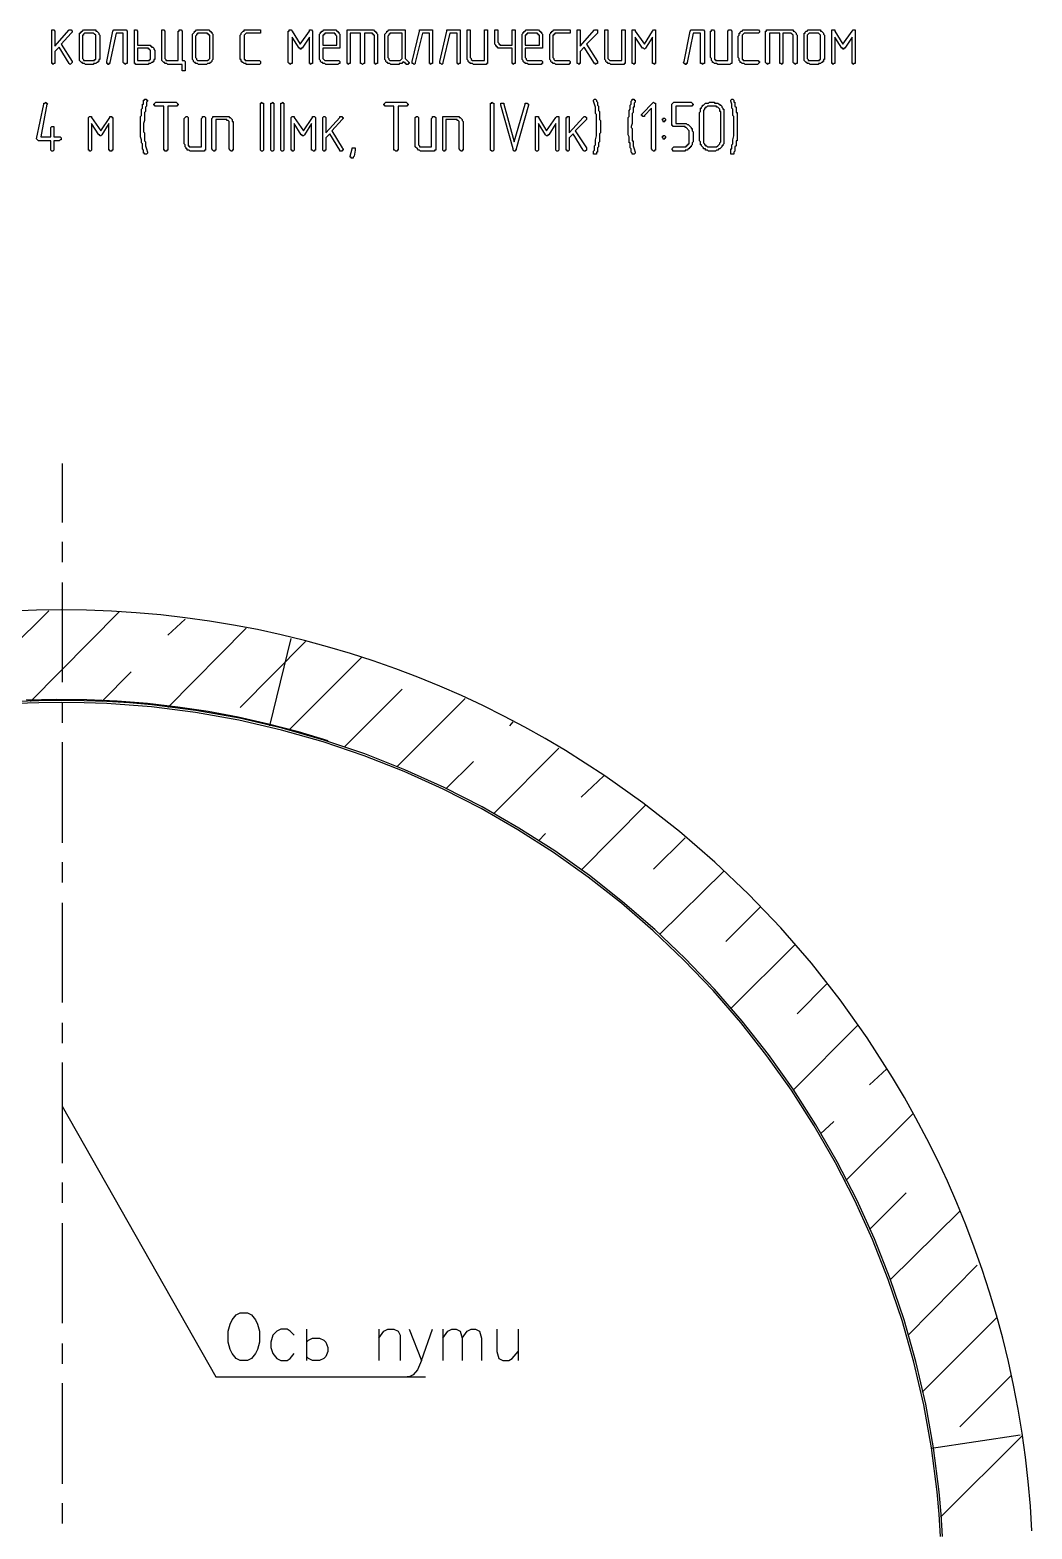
# Model space of a CAD drawing. Header units: millimetres. Extents: x 1 to 1188, y 1 to 840.
# Drawn here: x 773.4 to 835.9, y 267.4 to 361 of the extents above; entities that cross this region are included whole.
import ezdxf

# ---------------------------------------------------------------- set-up
doc = ezdxf.new("R2010")
doc.units = ezdxf.units.MM
doc.layers.add('GEOMETRY', color=7, linetype='Continuous')
doc.layers.add('TEXT_OUTLINE', color=7, linetype='Continuous')

msp = doc.modelspace()

# ---------------------------------------------------------------- linework, layer by layer
at = {"layer": 'GEOMETRY'}
for points in [[(775.342, 360.116), (776.041, 359.035), (776.041, 358.972), (775.914, 358.845), (775.851, 358.909), (775.215, 359.926), (774.96, 359.671), (774.96, 358.909), (774.897, 358.909), (774.834, 358.845), (774.834, 358.909), (774.77, 358.909), (774.77, 361.005), (774.897, 361.005), (774.96, 360.941), (774.96, 359.989), (775.851, 361.005), (775.977, 361.005), (776.041, 360.941), (776.041, 360.878), (775.977, 360.814)], [(777.755, 359.29), (777.755, 359.164), (777.692, 359.164), (777.692, 359.035), (777.628, 359.035), (777.628, 358.972), (777.565, 358.972), (777.502, 358.909), (777.373, 358.909), (777.373, 358.845), (776.866, 358.845), (776.803, 358.909), (776.676, 358.909), (776.676, 358.972), (776.613, 358.972), (776.548, 359.035), (776.485, 359.1), (776.485, 360.814), (776.548, 360.814), (776.548, 360.878), (776.613, 360.878), (776.613, 360.941), (776.676, 360.941), (776.739, 361.005), (777.502, 361.005), (777.502, 360.941), (777.565, 360.941), (777.692, 360.814), (777.692, 360.751), (777.755, 360.688)], [(777.502, 359.29), (777.502, 360.688), (777.438, 360.751), (777.373, 360.814), (776.803, 360.814), (776.739, 360.751), (776.739, 360.688), (776.676, 360.688), (776.676, 359.227), (776.739, 359.164), (776.739, 359.1), (777.438, 359.1), (777.438, 359.164), (777.502, 359.164)], [(779.469, 358.972), (779.469, 358.909), (779.406, 358.909), (779.343, 358.845), (779.343, 358.909), (779.279, 358.909), (779.216, 358.972), (779.216, 360.814), (778.771, 360.814), (778.39, 358.972), (778.39, 358.909), (778.327, 358.909), (778.327, 358.845), (778.264, 358.845), (778.264, 358.909), (778.2, 358.909), (778.2, 359.035), (778.581, 360.941), (778.644, 361.005), (779.406, 361.005), (779.469, 360.941)], [(780.105, 360.052), (780.93, 360.052), (780.93, 359.989), (780.994, 359.989), (780.994, 359.926), (781.057, 359.926), (781.12, 359.861), (781.12, 359.798), (781.184, 359.734), (781.184, 359.164), (781.12, 359.164), (781.12, 359.035), (781.057, 359.035), (781.057, 358.972), (780.994, 358.972), (780.93, 358.909), (780.803, 358.909), (780.803, 358.845), (779.978, 358.845), (779.978, 358.909), (779.914, 358.909), (779.914, 361.005), (780.041, 361.005), (780.105, 360.941)], [(782.644, 359.1), (782.644, 360.941), (782.708, 360.941), (782.708, 361.005), (782.835, 361.005), (782.898, 360.941), (782.898, 359.1), (783.026, 359.1), (783.089, 359.035), (783.089, 358.465), (782.898, 358.465), (782.898, 358.845), (782.009, 358.845), (781.946, 358.909), (781.819, 358.909), (781.819, 358.972), (781.756, 358.972), (781.692, 359.035), (781.629, 359.1), (781.629, 361.005), (781.756, 361.005), (781.819, 360.941), (781.819, 359.227), (781.882, 359.164), (781.882, 359.1)], [(784.804, 359.29), (784.804, 359.164), (784.74, 359.1), (784.74, 359.035), (784.677, 358.972), (784.614, 358.972), (784.614, 358.909), (784.485, 358.909), (784.422, 358.845), (783.915, 358.845), (783.852, 358.909), (783.723, 358.909), (783.723, 358.972), (783.66, 358.972), (783.597, 359.035), (783.597, 359.1), (783.533, 359.164), (783.533, 360.751), (783.66, 360.878), (783.66, 360.941), (783.723, 360.941), (783.788, 361.005), (784.55, 361.005), (784.614, 360.941), (784.677, 360.941), (784.677, 360.878), (784.74, 360.878), (784.74, 360.814), (784.804, 360.751)], [(784.614, 359.29), (784.614, 360.688), (784.55, 360.688), (784.55, 360.751), (784.485, 360.751), (784.485, 360.814), (783.852, 360.814), (783.852, 360.751), (783.788, 360.751), (783.788, 360.688), (783.723, 360.623), (783.723, 359.29), (783.788, 359.227), (783.788, 359.164), (783.852, 359.1), (784.485, 359.1), (784.55, 359.164), (784.614, 359.227)], [(787.725, 358.845), (786.898, 358.845), (786.898, 358.909), (786.772, 358.909), (786.708, 358.972), (786.645, 358.972), (786.645, 359.035), (786.581, 359.035), (786.581, 359.164), (786.518, 359.164), (786.518, 360.688), (786.581, 360.751), (786.581, 360.814), (786.708, 360.941), (786.772, 360.941), (786.772, 361.005), (787.789, 361.005), (787.789, 360.814), (786.898, 360.814), (786.772, 360.688), (786.772, 359.164), (786.835, 359.164), (786.835, 359.1), (787.725, 359.1), (787.789, 359.035), (787.789, 358.909)], [(791.027, 358.972), (791.027, 358.909), (790.964, 358.909), (790.9, 358.845), (790.9, 358.909), (790.835, 358.909), (790.835, 360.56), (790.392, 359.861), (790.328, 359.861), (790.328, 359.798), (790.265, 359.798), (790.265, 359.861), (790.202, 359.861), (789.756, 360.56), (789.756, 358.909), (789.693, 358.909), (789.63, 358.845), (789.63, 358.909), (789.566, 358.909), (789.503, 358.972), (789.503, 360.941), (789.566, 360.941), (789.566, 361.005), (789.693, 361.005), (789.756, 360.941), (790.265, 360.116), (790.835, 360.941), (790.835, 361.005), (790.964, 361.005), (791.027, 360.941)], [(791.661, 359.861), (791.661, 359.227), (791.726, 359.164), (791.789, 359.1), (792.678, 359.1), (792.741, 359.035), (792.741, 358.909), (792.678, 358.909), (792.614, 358.845), (791.852, 358.845), (791.789, 358.909), (791.661, 358.909), (791.661, 358.972), (791.598, 358.972), (791.534, 359.035), (791.534, 359.1), (791.471, 359.164), (791.471, 360.751), (791.534, 360.814), (791.534, 360.878), (791.598, 360.878), (791.598, 360.941), (791.661, 360.941), (791.726, 361.005), (792.488, 361.005), (792.551, 360.941), (792.614, 360.941), (792.614, 360.878), (792.678, 360.878), (792.678, 360.814), (792.741, 360.751), (792.741, 359.861)], [(791.661, 360.052), (792.551, 360.052), (792.551, 360.623), (792.488, 360.688), (792.488, 360.751), (792.423, 360.751), (792.423, 360.814), (791.789, 360.814), (791.789, 360.751), (791.726, 360.751), (791.726, 360.688), (791.661, 360.688)], [(794.01, 360.814), (793.377, 360.814), (793.377, 358.909), (793.313, 358.909), (793.248, 358.845), (793.248, 358.909), (793.185, 358.909), (793.185, 361.005), (794.836, 361.005), (794.901, 360.941), (794.964, 360.941), (794.964, 360.878), (795.027, 360.878), (795.027, 360.814), (795.091, 360.751), (795.091, 358.909), (795.027, 358.909), (794.964, 358.845), (794.964, 358.909), (794.901, 358.909), (794.901, 360.688), (794.836, 360.688), (794.836, 360.751), (794.773, 360.751), (794.773, 360.814), (794.265, 360.814), (794.265, 358.909), (794.202, 358.909), (794.139, 358.845), (794.075, 358.909), (794.01, 358.909)], [(796.932, 359.1), (796.995, 359.035), (797.059, 358.972), (797.059, 358.909), (796.995, 358.909), (796.995, 358.845), (796.869, 358.845), (796.869, 358.909), (796.805, 358.909), (796.805, 358.972), (796.742, 358.972), (796.678, 359.035), (796.678, 358.972), (796.615, 358.972), (796.615, 358.909), (796.423, 358.909), (796.423, 358.845), (795.916, 358.845), (795.853, 358.909), (795.726, 358.909), (795.726, 358.972), (795.663, 358.972), (795.598, 359.035), (795.598, 359.1), (795.535, 359.164), (795.535, 360.751), (795.598, 360.814), (795.663, 360.878), (795.663, 360.941), (795.726, 360.941), (795.789, 361.005), (796.805, 361.005), (796.805, 359.227)], [(796.615, 359.29), (796.615, 360.814), (795.853, 360.814), (795.853, 360.751), (795.789, 360.751), (795.789, 360.688), (795.726, 360.623), (795.726, 359.29), (795.789, 359.227), (795.789, 359.164), (795.853, 359.1), (796.488, 359.1), (796.615, 359.227)], [(798.519, 358.972), (798.519, 358.909), (798.456, 358.909), (798.393, 358.845), (798.393, 358.909), (798.329, 358.909), (798.329, 360.814), (797.884, 360.814), (797.44, 358.972), (797.44, 358.909), (797.377, 358.845), (797.314, 358.909), (797.25, 358.909), (797.25, 359.035), (797.694, 360.941), (797.694, 361.005), (798.519, 361.005)], [(800.234, 358.972), (800.234, 358.909), (800.17, 358.909), (800.107, 358.845), (800.107, 358.909), (800.044, 358.909), (800.044, 360.814), (799.598, 360.814), (799.155, 358.972), (799.155, 358.909), (799.091, 358.845), (799.028, 358.909), (798.964, 358.909), (798.964, 359.035), (799.408, 360.941), (799.408, 361.005), (800.234, 361.005)], [(801.948, 358.972), (801.948, 358.909), (801.885, 358.909), (801.885, 358.845), (801.059, 358.845), (800.996, 358.909), (800.869, 358.909), (800.869, 358.972), (800.806, 358.972), (800.742, 359.035), (800.742, 359.1), (800.679, 359.164), (800.679, 361.005), (800.869, 361.005), (800.869, 359.29), (800.932, 359.227), (800.932, 359.164), (800.996, 359.1), (801.758, 359.1), (801.758, 361.005), (801.948, 361.005)], [(803.472, 360.052), (803.472, 361.005), (803.664, 361.005), (803.664, 358.909), (803.6, 358.909), (803.535, 358.845), (803.535, 358.909), (803.472, 358.909), (803.472, 359.861), (802.583, 359.861), (802.583, 359.926), (802.52, 359.926), (802.52, 359.989), (802.456, 359.989), (802.456, 360.052), (802.393, 360.116), (802.393, 361.005), (802.583, 361.005), (802.583, 360.243), (802.647, 360.179), (802.647, 360.116), (802.71, 360.116), (802.71, 360.052)], [(804.298, 359.861), (804.298, 359.29), (804.361, 359.227), (804.361, 359.164), (804.426, 359.1), (805.314, 359.1), (805.378, 359.035), (805.378, 358.909), (805.314, 358.909), (805.314, 358.845), (804.489, 358.845), (804.426, 358.909), (804.298, 358.909), (804.298, 358.972), (804.234, 358.972), (804.171, 359.035), (804.171, 359.1), (804.107, 359.164), (804.107, 360.751), (804.171, 360.814), (804.171, 360.878), (804.234, 360.878), (804.234, 360.941), (804.298, 360.941), (804.361, 361.005), (805.123, 361.005), (805.188, 360.941), (805.251, 360.941), (805.251, 360.878), (805.314, 360.878), (805.314, 360.814), (805.378, 360.751), (805.378, 359.861)], [(804.298, 360.052), (805.188, 360.052), (805.188, 360.688), (805.123, 360.688), (805.123, 360.751), (805.06, 360.751), (805.06, 360.814), (804.426, 360.814), (804.426, 360.751), (804.361, 360.751), (804.361, 360.688), (804.298, 360.688)], [(806.965, 358.845), (806.203, 358.845), (806.14, 358.909), (806.013, 358.909), (806.013, 358.972), (805.948, 358.972), (805.885, 359.035), (805.885, 359.1), (805.822, 359.164), (805.822, 360.751), (805.885, 360.814), (805.885, 360.878), (805.948, 360.878), (805.948, 360.941), (806.013, 360.941), (806.077, 361.005), (807.092, 361.005), (807.092, 360.814), (806.14, 360.814), (806.14, 360.751), (806.077, 360.751), (806.077, 360.688), (806.013, 360.688), (806.013, 359.29), (806.077, 359.227), (806.077, 359.164), (806.14, 359.1), (807.029, 359.1), (807.092, 359.035), (807.092, 358.909), (807.029, 358.909), (807.029, 358.845)], [(808.108, 360.116), (808.806, 359.035), (808.806, 358.909), (808.743, 358.909), (808.68, 358.845), (808.68, 358.909), (808.616, 358.909), (807.981, 359.926), (807.727, 359.671), (807.727, 358.909), (807.664, 358.909), (807.664, 358.845), (807.601, 358.909), (807.536, 358.909), (807.536, 361.005), (807.727, 361.005), (807.727, 359.989), (808.616, 361.005), (808.806, 361.005), (808.806, 360.814)], [(810.521, 358.972), (810.521, 358.909), (810.457, 358.909), (810.457, 358.845), (809.632, 358.845), (809.569, 358.909), (809.442, 358.909), (809.442, 358.972), (809.378, 358.972), (809.315, 359.035), (809.315, 359.1), (809.252, 359.164), (809.252, 361.005), (809.442, 361.005), (809.442, 359.227), (809.569, 359.1), (810.331, 359.1), (810.331, 361.005), (810.521, 361.005)], [(812.427, 358.972), (812.427, 358.909), (812.363, 358.909), (812.363, 358.845), (812.298, 358.909), (812.235, 358.909), (812.235, 360.56), (811.791, 359.861), (811.728, 359.798), (811.664, 359.861), (811.601, 359.861), (811.156, 360.56), (811.156, 358.909), (811.093, 358.909), (811.093, 358.845), (811.029, 358.909), (810.966, 358.909), (810.966, 361.005), (811.156, 361.005), (811.156, 360.941), (811.728, 360.116), (812.235, 360.941), (812.298, 361.005), (812.427, 361.005)], [(815.473, 358.972), (815.473, 358.909), (815.41, 358.909), (815.347, 358.845), (815.347, 358.909), (815.22, 358.909), (815.22, 360.814), (814.776, 360.814), (814.394, 358.972), (814.394, 358.909), (814.331, 358.909), (814.331, 358.845), (814.268, 358.845), (814.268, 358.909), (814.204, 358.909), (814.141, 358.972), (814.204, 359.035), (814.585, 360.941), (814.648, 361.005), (815.41, 361.005), (815.473, 360.941)], [(817.189, 358.972), (817.189, 358.909), (817.126, 358.909), (817.061, 358.845), (816.3, 358.845), (816.235, 358.909), (816.109, 358.909), (816.045, 358.972), (815.982, 358.972), (815.982, 359.035), (815.919, 359.1), (815.919, 359.227), (815.855, 359.29), (815.855, 360.941), (815.919, 360.941), (815.919, 361.005), (816.045, 361.005), (816.109, 360.941), (816.109, 359.164), (816.172, 359.164), (816.172, 359.1), (816.934, 359.1), (816.934, 360.941), (816.998, 361.005), (817.126, 361.005), (817.189, 360.941)], [(818.777, 358.845), (818.014, 358.845), (817.951, 358.909), (817.823, 358.909), (817.76, 358.972), (817.696, 358.972), (817.696, 359.035), (817.633, 359.1), (817.633, 359.227), (817.569, 359.29), (817.569, 360.623), (817.633, 360.688), (817.633, 360.814), (817.696, 360.814), (817.696, 360.878), (817.76, 360.941), (817.823, 360.941), (817.888, 361.005), (818.84, 361.005), (818.903, 360.941), (818.903, 360.878), (818.84, 360.814), (817.951, 360.814), (817.888, 360.751), (817.823, 360.688), (817.823, 359.164), (817.888, 359.164), (817.888, 359.1), (818.84, 359.1), (818.84, 359.035), (818.903, 359.035), (818.903, 358.972)], [(820.173, 360.814), (819.539, 360.814), (819.539, 358.909), (819.475, 358.909), (819.41, 358.845), (819.41, 358.909), (819.347, 358.909), (819.284, 358.972), (819.284, 360.941), (819.347, 360.941), (819.347, 361.005), (820.998, 361.005), (820.998, 360.941), (821.063, 360.941), (821.189, 360.814), (821.189, 360.751), (821.253, 360.688), (821.253, 358.909), (821.189, 358.909), (821.126, 358.845), (821.126, 358.909), (821.063, 358.909), (820.998, 358.972), (820.998, 360.688), (820.871, 360.814), (820.364, 360.814), (820.364, 358.909), (820.301, 358.909), (820.301, 358.845), (820.236, 358.909), (820.173, 358.909)], [(822.967, 359.29), (822.967, 359.164), (822.904, 359.164), (822.904, 359.035), (822.84, 359.035), (822.84, 358.972), (822.777, 358.972), (822.714, 358.909), (822.585, 358.909), (822.585, 358.845), (822.078, 358.845), (822.015, 358.909), (821.888, 358.909), (821.888, 358.972), (821.823, 358.972), (821.76, 359.035), (821.697, 359.1), (821.697, 360.814), (821.76, 360.814), (821.76, 360.878), (821.823, 360.941), (821.888, 360.941), (821.952, 361.005), (822.714, 361.005), (822.714, 360.941), (822.777, 360.941), (822.904, 360.814), (822.904, 360.751), (822.967, 360.688)], [(822.714, 359.29), (822.714, 360.688), (822.65, 360.751), (822.585, 360.814), (822.015, 360.814), (821.888, 360.688), (821.888, 359.227), (821.952, 359.164), (821.952, 359.1), (822.65, 359.1), (822.65, 359.164), (822.714, 359.164)], [(824.872, 358.972), (824.872, 358.909), (824.808, 358.909), (824.745, 358.845), (824.745, 358.909), (824.681, 358.909), (824.681, 360.56), (824.238, 359.861), (824.173, 359.861), (824.173, 359.798), (824.11, 359.798), (824.11, 359.861), (824.046, 359.861), (823.602, 360.56), (823.602, 358.909), (823.539, 358.909), (823.476, 358.845), (823.476, 358.909), (823.411, 358.909), (823.411, 361.005), (823.602, 361.005), (823.602, 360.941), (824.11, 360.116), (824.681, 360.941), (824.745, 361.005), (824.872, 361.005)], [(780.105, 359.861), (780.105, 359.1), (780.867, 359.1), (780.867, 359.164), (780.93, 359.164), (780.93, 359.734), (780.867, 359.798), (780.803, 359.798), (780.803, 359.861)], [(774.897, 354.338), (775.279, 354.338), (775.342, 354.273), (775.342, 354.146), (775.279, 354.146), (775.215, 354.083), (774.897, 354.083), (774.897, 353.511), (774.834, 353.448), (774.77, 353.448), (774.707, 353.511), (774.707, 354.083), (773.945, 354.083), (773.818, 354.21), (774.263, 356.369), (774.263, 356.432), (774.327, 356.432), (774.39, 356.496), (774.39, 356.432), (774.453, 356.432), (774.517, 356.369), (774.453, 356.369), (774.072, 354.338), (774.707, 354.338), (774.707, 354.908), (774.77, 354.972), (774.897, 354.972)], [(780.74, 353.384), (780.74, 353.321), (780.677, 353.257), (780.548, 353.257), (780.548, 353.321), (780.485, 353.321), (780.485, 353.511), (780.422, 353.576), (780.422, 353.893), (780.358, 353.956), (780.358, 354.146), (780.295, 354.338), (780.295, 355.607), (780.358, 355.67), (780.358, 356.052), (780.422, 356.115), (780.422, 356.369), (780.485, 356.369), (780.485, 356.623), (780.548, 356.623), (780.548, 356.686), (780.677, 356.686), (780.677, 356.623), (780.74, 356.623), (780.74, 356.559), (780.677, 356.496), (780.677, 356.242), (780.613, 356.179), (780.613, 355.925), (780.548, 355.86), (780.548, 355.353), (780.485, 355.163), (780.485, 354.655), (780.548, 354.591), (780.548, 354.083), (780.613, 354.019), (780.613, 353.766), (780.677, 353.576)], [(781.756, 356.242), (781.184, 356.242), (781.184, 356.306), (781.12, 356.306), (781.12, 356.369), (781.247, 356.496), (782.518, 356.496), (782.644, 356.369), (782.644, 356.306), (782.581, 356.306), (782.581, 356.242), (782.009, 356.242), (782.009, 353.511), (781.946, 353.511), (781.946, 353.448), (781.819, 353.448), (781.819, 353.511), (781.756, 353.511)], [(787.979, 353.576), (787.979, 353.511), (787.915, 353.448), (787.852, 353.448), (787.789, 353.511), (787.789, 356.432), (787.852, 356.432), (787.852, 356.496), (787.915, 356.432), (787.979, 356.432)], [(788.614, 353.576), (788.614, 353.511), (788.551, 353.448), (788.486, 353.448), (788.423, 353.511), (788.423, 356.432), (788.486, 356.432), (788.551, 356.496), (788.551, 356.432), (788.614, 356.432)], [(789.248, 353.576), (789.248, 353.511), (789.185, 353.448), (789.121, 353.448), (789.058, 353.511), (789.058, 356.432), (789.121, 356.432), (789.185, 356.496), (789.185, 356.432), (789.248, 356.432)], [(796.106, 356.242), (795.535, 356.242), (795.535, 356.306), (795.471, 356.306), (795.471, 356.369), (795.598, 356.496), (796.869, 356.496), (796.995, 356.369), (796.995, 356.306), (796.932, 356.306), (796.932, 356.242), (796.36, 356.242), (796.36, 353.511), (796.297, 353.511), (796.297, 353.448), (796.233, 353.448), (796.17, 353.511), (796.106, 353.511)], [(802.33, 353.576), (802.33, 353.511), (802.266, 353.448), (802.203, 353.448), (802.139, 353.511), (802.139, 356.432), (802.203, 356.432), (802.203, 356.496), (802.266, 356.432), (802.33, 356.432)], [(808.743, 353.321), (808.743, 353.257), (808.553, 353.257), (808.553, 353.448), (808.616, 353.511), (808.616, 353.766), (808.68, 353.829), (808.68, 354.146), (808.743, 354.401), (808.743, 355.734), (808.68, 355.797), (808.68, 356.179), (808.553, 356.559), (808.553, 356.623), (808.616, 356.686), (808.68, 356.686), (808.743, 356.623), (808.743, 356.559), (808.806, 356.496), (808.806, 356.306), (808.87, 356.242), (808.87, 355.989), (808.933, 355.925), (808.933, 355.417), (808.997, 355.353), (808.997, 354.591), (808.933, 354.528), (808.933, 354.019), (808.87, 353.956), (808.87, 353.702), (808.806, 353.639), (808.806, 353.384), (808.743, 353.384)], [(811.156, 353.384), (811.156, 353.321), (811.093, 353.257), (810.966, 353.257), (810.966, 353.321), (810.902, 353.384), (810.902, 353.576), (810.839, 353.639), (810.839, 353.956), (810.776, 353.956), (810.776, 354.338), (810.711, 354.464), (810.711, 355.544), (810.776, 355.607), (810.776, 355.989), (810.839, 356.052), (810.839, 356.306), (810.902, 356.369), (810.902, 356.559), (810.966, 356.623), (810.966, 356.686), (811.093, 356.686), (811.093, 356.623), (811.156, 356.623), (811.156, 356.496), (811.093, 356.432), (811.093, 356.179), (811.029, 356.179), (811.029, 355.86), (810.966, 355.797), (810.966, 355.163), (810.902, 354.972), (810.902, 354.908), (810.966, 354.845), (810.966, 354.083), (811.029, 354.083), (811.029, 353.766), (811.093, 353.576)], [(812.427, 353.576), (812.427, 353.511), (812.363, 353.511), (812.363, 353.448), (812.298, 353.448), (812.235, 353.511), (812.172, 353.576), (812.172, 356.115), (811.728, 355.67), (811.728, 355.607), (811.601, 355.607), (811.601, 355.67), (811.538, 355.67), (811.538, 355.734), (811.601, 355.797), (812.235, 356.432), (812.298, 356.496), (812.363, 356.432), (812.427, 356.432)], [(814.776, 354.083), (814.776, 354.019), (814.713, 353.956), (814.713, 353.829), (814.648, 353.766), (814.648, 353.702), (814.585, 353.702), (814.585, 353.639), (814.521, 353.639), (814.521, 353.576), (814.458, 353.576), (814.394, 353.511), (814.268, 353.511), (814.268, 353.448), (813.506, 353.448), (813.506, 353.511), (813.442, 353.576), (813.569, 353.702), (814.331, 353.702), (814.331, 353.766), (814.394, 353.766), (814.394, 353.829), (814.458, 353.829), (814.458, 353.893), (814.521, 353.893), (814.521, 354.718), (814.331, 354.908), (814.268, 354.908), (814.268, 354.972), (813.506, 354.972), (813.506, 355.035), (813.442, 355.035), (813.442, 356.369), (813.569, 356.496), (814.648, 356.496), (814.713, 356.432), (814.776, 356.369), (814.776, 356.306), (814.713, 356.306), (814.713, 356.242), (813.696, 356.242), (813.696, 355.163), (814.331, 355.163), (814.394, 355.098), (814.458, 355.098), (814.648, 354.908), (814.648, 354.845), (814.713, 354.845), (814.713, 354.718), (814.776, 354.655)], [(816.681, 354.083), (816.681, 353.893), (816.617, 353.829), (816.617, 353.766), (816.554, 353.766), (816.554, 353.702), (816.427, 353.576), (816.364, 353.576), (816.3, 353.511), (816.235, 353.511), (816.172, 353.448), (815.728, 353.448), (815.665, 353.511), (815.538, 353.511), (815.538, 353.576), (815.41, 353.576), (815.41, 353.639), (815.283, 353.766), (815.283, 353.829), (815.22, 353.829), (815.22, 354.019), (815.156, 354.083), (815.156, 355.86), (815.22, 355.925), (815.22, 356.115), (815.283, 356.115), (815.283, 356.179), (815.347, 356.242), (815.347, 356.306), (815.41, 356.306), (815.473, 356.369), (815.538, 356.432), (815.728, 356.432), (815.792, 356.496), (816.109, 356.496), (816.109, 356.432), (816.3, 356.432), (816.364, 356.369), (816.427, 356.369), (816.427, 356.306), (816.49, 356.306), (816.554, 356.242), (816.554, 356.179), (816.617, 356.115), (816.617, 356.052), (816.681, 356.052)], [(817.316, 353.321), (817.316, 353.257), (817.126, 353.257), (817.126, 353.576), (817.189, 353.576), (817.189, 353.829), (817.252, 353.893), (817.252, 354.146), (817.316, 354.401), (817.316, 355.607), (817.252, 355.67), (817.252, 356.052), (817.189, 356.115), (817.189, 356.369), (817.126, 356.559), (817.126, 356.623), (817.189, 356.686), (817.252, 356.686), (817.316, 356.623), (817.316, 356.496), (817.379, 356.496), (817.379, 356.242), (817.443, 356.179), (817.443, 355.86), (817.506, 355.86), (817.506, 354.083), (817.443, 354.083), (817.443, 353.766), (817.379, 353.702), (817.379, 353.448), (817.316, 353.384)], [(778.581, 353.576), (778.581, 353.511), (778.517, 353.511), (778.517, 353.448), (778.39, 353.448), (778.39, 353.511), (778.327, 353.511), (778.327, 355.163), (777.882, 354.464), (777.819, 354.401), (777.755, 354.401), (777.755, 354.464), (777.692, 354.464), (777.247, 355.163), (777.247, 353.511), (777.183, 353.448), (777.12, 353.448), (777.12, 353.511), (777.056, 353.511), (777.056, 355.544), (777.12, 355.607), (777.247, 355.607), (777.247, 355.544), (777.819, 354.718), (778.39, 355.544), (778.39, 355.607), (778.517, 355.607), (778.517, 355.544), (778.581, 355.544)], [(784.359, 353.576), (784.359, 353.511), (784.295, 353.511), (784.295, 353.448), (783.406, 353.448), (783.343, 353.511), (783.216, 353.511), (783.216, 353.576), (783.153, 353.576), (783.153, 353.639), (783.089, 353.702), (783.089, 353.829), (783.026, 353.893), (783.026, 355.48), (783.153, 355.607), (783.216, 355.607), (783.28, 355.544), (783.28, 353.766), (783.343, 353.766), (783.343, 353.702), (784.105, 353.702), (784.105, 355.48), (784.169, 355.544), (784.169, 355.607), (784.295, 355.607), (784.359, 355.544)], [(786.073, 353.576), (786.073, 353.511), (786.01, 353.511), (786.01, 353.448), (785.946, 353.448), (785.883, 353.511), (785.819, 353.576), (785.819, 355.29), (785.756, 355.353), (785.693, 355.353), (785.693, 355.417), (784.994, 355.417), (784.994, 353.511), (784.931, 353.511), (784.931, 353.448), (784.867, 353.448), (784.804, 353.511), (784.74, 353.576), (784.74, 355.48), (784.804, 355.544), (784.804, 355.607), (785.819, 355.607), (785.819, 355.544), (785.883, 355.544), (786.01, 355.417), (786.01, 355.29), (786.073, 355.29)], [(791.217, 353.576), (791.217, 353.511), (791.154, 353.511), (791.154, 353.448), (791.09, 353.448), (791.027, 353.511), (790.964, 353.511), (790.964, 355.163), (790.519, 354.464), (790.455, 354.401), (790.392, 354.401), (790.392, 354.464), (790.328, 354.464), (789.883, 355.163), (789.883, 353.511), (789.82, 353.448), (789.756, 353.448), (789.756, 353.511), (789.693, 353.511), (789.693, 355.544), (789.756, 355.607), (789.883, 355.607), (789.883, 355.544), (790.455, 354.718), (791.027, 355.544), (791.027, 355.607), (791.154, 355.607), (791.217, 355.544)], [(792.233, 354.718), (792.868, 353.639), (792.931, 353.576), (792.931, 353.511), (792.868, 353.511), (792.868, 353.448), (792.741, 353.448), (792.741, 353.511), (792.106, 354.528), (791.852, 354.273), (791.852, 353.511), (791.789, 353.511), (791.789, 353.448), (791.726, 353.448), (791.661, 353.511), (791.661, 355.544), (791.726, 355.607), (791.789, 355.607), (791.852, 355.544), (791.852, 354.591), (792.741, 355.544), (792.741, 355.607), (792.868, 355.607), (792.868, 355.544), (792.931, 355.544), (792.931, 355.48), (792.868, 355.417)], [(798.71, 353.576), (798.71, 353.511), (798.646, 353.511), (798.646, 353.448), (797.757, 353.448), (797.694, 353.511), (797.631, 353.511), (797.567, 353.576), (797.44, 353.702), (797.44, 355.544), (797.504, 355.607), (797.567, 355.607), (797.631, 355.544), (797.631, 353.829), (797.694, 353.766), (797.694, 353.702), (798.456, 353.702), (798.456, 355.48), (798.519, 355.544), (798.519, 355.607), (798.646, 355.607), (798.71, 355.544)], [(800.425, 353.576), (800.425, 353.511), (800.36, 353.511), (800.36, 353.448), (800.297, 353.448), (800.234, 353.511), (800.17, 353.576), (800.17, 355.29), (800.107, 355.353), (800.044, 355.353), (800.044, 355.417), (799.345, 355.417), (799.345, 353.511), (799.281, 353.511), (799.281, 353.448), (799.218, 353.448), (799.155, 353.511), (799.155, 355.607), (800.17, 355.607), (800.17, 355.544), (800.234, 355.544), (800.36, 355.417), (800.36, 355.353), (800.425, 355.29)], [(804.489, 356.306), (803.727, 353.576), (803.727, 353.511), (803.664, 353.511), (803.664, 353.448), (803.6, 353.448), (803.535, 353.511), (803.535, 353.576), (802.773, 356.306), (802.773, 356.432), (802.965, 356.432), (802.965, 356.369), (803.6, 354.019), (804.298, 356.369), (804.298, 356.432), (804.426, 356.432), (804.489, 356.369)], [(806.394, 353.576), (806.394, 353.511), (806.33, 353.448), (806.267, 353.448), (806.203, 353.511), (806.203, 355.163), (805.758, 354.464), (805.695, 354.464), (805.695, 354.401), (805.631, 354.401), (805.568, 354.464), (805.123, 355.163), (805.123, 353.511), (805.06, 353.448), (804.996, 353.448), (804.933, 353.511), (804.933, 355.607), (805.123, 355.607), (805.123, 355.544), (805.631, 354.718), (806.203, 355.544), (806.267, 355.607), (806.394, 355.607)], [(807.409, 354.718), (808.108, 353.639), (808.108, 353.511), (808.044, 353.448), (807.981, 353.448), (807.918, 353.511), (807.282, 354.528), (807.029, 354.273), (807.029, 353.511), (806.965, 353.448), (806.902, 353.448), (806.902, 353.511), (806.839, 353.511), (806.839, 355.544), (806.902, 355.544), (806.902, 355.607), (807.029, 355.607), (807.029, 354.591), (807.918, 355.544), (807.981, 355.607), (808.044, 355.607), (808.108, 355.544), (808.108, 355.417)], [(816.49, 354.083), (816.49, 355.925), (816.427, 355.925), (816.427, 356.052), (816.3, 356.179), (816.235, 356.179), (816.235, 356.242), (815.665, 356.242), (815.602, 356.179), (815.538, 356.179), (815.538, 356.115), (815.473, 356.115), (815.473, 356.052), (815.41, 355.989), (815.41, 353.956), (815.473, 353.893), (815.473, 353.829), (815.538, 353.829), (815.538, 353.766), (815.602, 353.766), (815.665, 353.702), (816.235, 353.702), (816.3, 353.766), (816.427, 353.893), (816.427, 353.956), (816.49, 354.019)], [(812.934, 355.48), (812.87, 355.48), (812.87, 355.417), (812.807, 355.417), (812.87, 355.353), (812.87, 355.29), (812.997, 355.29), (812.997, 355.353), (813.06, 355.353), (813.06, 355.417), (812.997, 355.48)], [(812.934, 354.401), (812.87, 354.401), (812.87, 354.338), (812.807, 354.338), (812.87, 354.273), (812.87, 354.21), (812.997, 354.21), (812.997, 354.273), (813.06, 354.273), (813.06, 354.338), (812.997, 354.401)], [(793.63, 353.131), (793.567, 353.067), (793.567, 353.004), (793.44, 353.004), (793.44, 353.067), (793.377, 353.067), (793.377, 353.131), (793.503, 353.576), (793.503, 353.639), (793.694, 353.639), (793.694, 353.511)], [(786.518, 280.931), (786.963, 280.931), (787.217, 280.804), (787.47, 280.486), (787.597, 280.232), (787.725, 279.789), (787.725, 279.09), (787.597, 278.645), (787.47, 278.391), (787.217, 278.073), (786.963, 277.946), (786.518, 277.946), (786.264, 278.073), (786.01, 278.391), (785.883, 278.645), (785.756, 279.09), (785.756, 279.789), (785.883, 280.232), (786.01, 280.486), (786.264, 280.804)]]:
    msp.add_lwpolyline(points, close=True, dxfattribs=at)
for points in [[(775.406, 333.954), (775.406, 330.27)], [(775.406, 329.064), (775.406, 327.794)], [(775.406, 326.523), (775.406, 320.302)], [(769.627, 319.856), (774.58, 324.746)], [(773.438, 319.094), (778.961, 324.682)], [(782.009, 323.222), (783.089, 324.239)], [(782.009, 318.714), (786.898, 323.667)], [(786.518, 318.714), (790.582, 322.841)], [(788.359, 317.57), (789.693, 323.031)], [(789.566, 317.317), (794.075, 321.826)], [(777.882, 319.094), (779.723, 320.935)], [(792.995, 316.238), (796.615, 319.856)], [(796.297, 315.031), (800.552, 319.285)], [(775.406, 319.031), (775.406, 317.76)], [(803.345, 317.57), (803.535, 317.825)], [(775.406, 316.555), (775.406, 310.268)], [(799.345, 313.633), (801.059, 315.348)], [(802.33, 312.109), (806.394, 316.173)], [(807.791, 313.126), (809.188, 314.459)], [(807.791, 308.554), (811.791, 312.618)], [(805.123, 310.395), (805.568, 310.84)], [(812.298, 308.617), (814.268, 310.585)], [(775.406, 309.061), (775.406, 307.792)], [(812.68, 304.553), (816.681, 308.49)], [(775.406, 306.521), (775.406, 300.298)], [(816.807, 304.108), (818.967, 306.268)], [(817.126, 299.918), (821.126, 303.918)], [(821.253, 299.601), (823.094, 301.442)], [(775.406, 299.029), (775.406, 297.758)], [(820.998, 294.838), (825.063, 298.902)], [(775.406, 296.552), (775.406, 290.266)], [(825.76, 295.155), (826.841, 296.171)], [(775.406, 293.821), (784.994, 276.931), (798.076, 276.931)], [(822.714, 292.107), (823.539, 292.869)], [(824.301, 289.185), (828.492, 293.377)], [(775.406, 289.059), (775.406, 287.789)], [(825.76, 286.139), (828.047, 288.423)], [(827.031, 282.964), (831.413, 287.281)], [(775.406, 286.519), (775.406, 280.296)], [(828.173, 279.534), (832.492, 283.916)], [(789.883, 279.534), (789.63, 279.789), (789.439, 279.915), (789.058, 279.915), (788.804, 279.789), (788.551, 279.534), (788.423, 279.09), (788.423, 278.772), (788.551, 278.391), (788.804, 278.073), (789.058, 277.946), (789.439, 277.946), (789.63, 278.073), (789.883, 278.391)], [(790.645, 279.915), (790.645, 277.946)], [(795.154, 279.915), (795.154, 277.946)], [(795.154, 279.344), (795.471, 279.789), (795.726, 279.915), (796.106, 279.915), (796.36, 279.789), (796.488, 279.534), (796.488, 277.946)], [(797.059, 279.915), (797.821, 277.946), (798.519, 279.915)], [(799.155, 279.915), (799.155, 277.946)], [(799.155, 279.344), (799.472, 279.789), (799.727, 279.915), (799.98, 279.915), (800.234, 279.789), (800.36, 279.344), (800.36, 277.946)], [(800.36, 279.344), (800.679, 279.789), (800.932, 279.915), (801.186, 279.915), (801.441, 279.789), (801.568, 279.344), (801.568, 277.946)], [(802.52, 279.915), (802.52, 278.518), (802.647, 278.073), (802.902, 277.946), (803.282, 277.946), (803.472, 278.073), (803.854, 278.518)], [(803.854, 279.915), (803.854, 277.946)], [(829.064, 275.978), (833.698, 280.614)], [(775.406, 279.027), (775.406, 277.756)], [(790.645, 279.09), (790.772, 279.217), (791.027, 279.344), (791.471, 279.344), (791.726, 279.217), (791.852, 279.09), (791.979, 278.772), (791.979, 278.518), (791.852, 278.201), (791.726, 278.073), (791.471, 277.946), (791.027, 277.946), (790.772, 278.073), (790.645, 278.201)], [(797.821, 277.946), (797.567, 277.376), (797.314, 277.057), (797.059, 276.931), (796.932, 276.931)], [(831.413, 273.819), (834.588, 276.994)], [(775.406, 276.55), (775.406, 270.264)], [(829.634, 272.485), (835.159, 273.31)], [(830.206, 268.168), (835.285, 273.247)], [(775.406, 269.056), (775.406, 267.786)]]:
    msp.add_lwpolyline(points, dxfattribs=at)
at = {"layer": 'TEXT_OUTLINE'}
for points in [[(775.374, 324.809), (773.809, 324.789), (772.255, 324.73)], [(835.905, 267.318), (835.807, 268.862), (835.671, 270.396), (835.497, 271.918), (835.286, 273.429), (835.037, 274.928), (834.753, 276.414), (834.432, 277.887), (834.076, 279.346), (833.685, 280.792), (833.259, 282.222), (832.8, 283.638), (832.306, 285.039), (831.78, 286.423), (831.221, 287.791), (830.63, 289.142), (830.007, 290.476), (829.353, 291.792), (828.669, 293.089), (827.954, 294.368), (827.209, 295.627), (825.633, 298.087), (823.943, 300.463), (822.144, 302.753), (820.239, 304.952), (818.232, 307.057), (816.127, 309.064), (813.928, 310.969), (811.638, 312.768), (809.262, 314.458), (806.802, 316.034), (805.543, 316.779), (804.264, 317.494), (802.967, 318.178), (801.651, 318.832), (800.317, 319.455), (798.966, 320.046), (797.598, 320.605), (796.214, 321.131), (794.813, 321.625), (793.397, 322.084), (791.967, 322.51), (790.521, 322.901), (789.062, 323.257), (787.589, 323.578), (786.103, 323.862), (784.604, 324.111), (783.093, 324.322), (781.571, 324.496), (780.037, 324.632), (778.493, 324.73), (776.938, 324.789), (775.374, 324.809)], [(775.374, 319.158), (773.954, 319.14), (772.542, 319.086)], [(792.007, 316.641), (790.145, 317.197), (788.274, 317.685), (786.395, 318.105), (784.51, 318.457), (782.621, 318.743), (780.729, 318.962), (778.837, 319.114), (776.945, 319.201), (775.055, 319.222), (773.17, 319.179)], [(830.325, 266.967), (830.236, 268.369), (830.112, 269.761), (829.762, 272.515), (829.278, 275.225), (828.664, 277.887), (827.923, 280.498), (827.057, 283.054), (826.072, 285.553), (824.97, 287.99), (823.755, 290.363), (822.431, 292.667), (820.999, 294.899), (819.465, 297.056), (817.832, 299.135), (816.103, 301.131), (814.281, 303.042), (812.37, 304.864), (810.373, 306.594), (808.295, 308.227), (806.138, 309.761), (803.905, 311.192), (801.601, 312.517), (799.229, 313.732), (796.791, 314.834), (794.293, 315.819), (791.736, 316.684), (789.125, 317.426), (786.463, 318.04), (783.753, 318.524), (781, 318.874), (779.607, 318.997), (778.205, 319.086), (776.794, 319.14), (775.374, 319.158)], [(775.374, 319.031), (773.957, 319.013), (772.549, 318.96)], [(830.198, 266.96), (830.109, 268.359), (829.986, 269.748), (829.637, 272.496), (829.154, 275.199), (828.541, 277.855), (827.801, 280.46), (826.938, 283.01), (825.955, 285.503), (824.856, 287.935), (823.644, 290.302), (822.322, 292.601), (820.894, 294.828), (819.364, 296.98), (817.734, 299.054), (816.009, 301.046), (814.191, 302.953), (812.284, 304.77), (810.293, 306.496), (808.219, 308.125), (806.067, 309.656), (803.839, 311.084), (801.54, 312.405), (799.173, 313.618), (796.742, 314.717), (794.249, 315.7), (791.698, 316.563), (789.093, 317.303), (786.437, 317.916), (783.734, 318.398), (780.987, 318.748), (779.598, 318.871), (778.199, 318.96), (776.791, 319.013), (775.374, 319.031)]]:
    msp.add_lwpolyline(points, dxfattribs=at)

doc.saveas('drawing.dxf')
